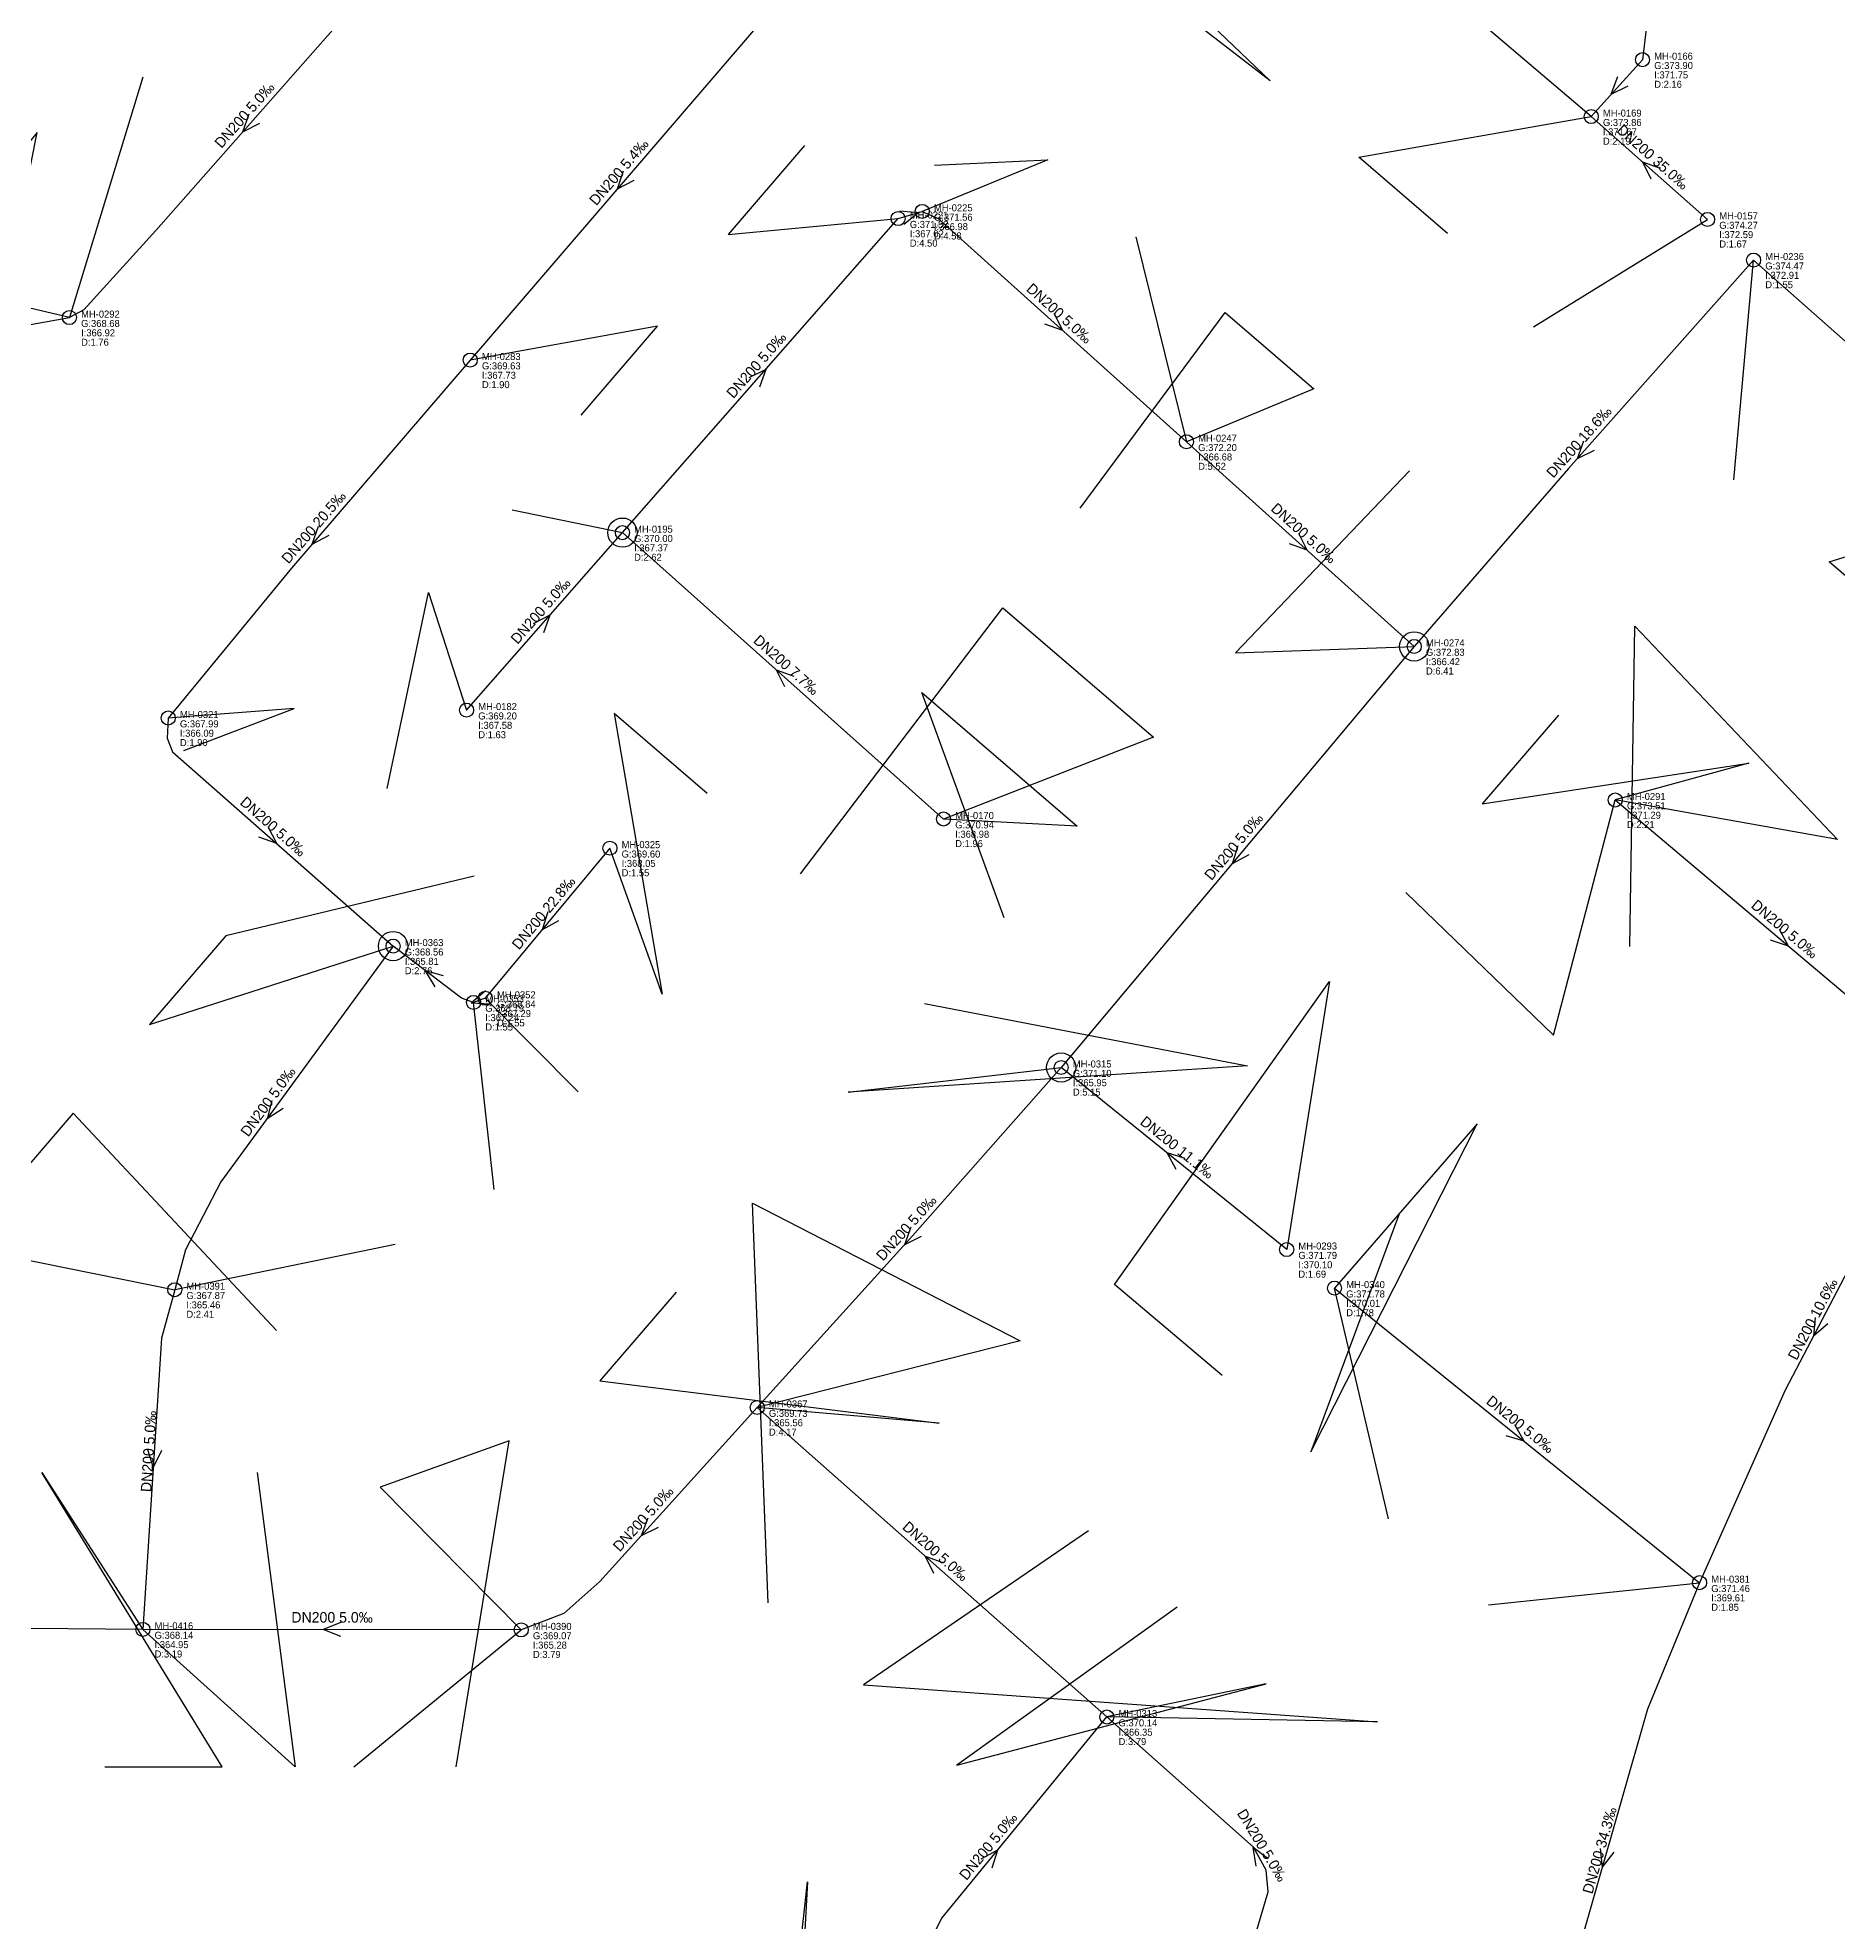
# Model space of a CAD drawing. Header units: metres. Extents: x 449900 to 451990, y 2566732 to 2570847.
# Drawn here: x 451426.2 to 451733.7, y 2569288.6 to 2569610.4 of the extents above; entities that cross this region are included whole.
import ezdxf
from ezdxf.enums import TextEntityAlignment as Align

# ---------------------------------------------------------------- set-up
doc = ezdxf.new("R2010")
doc.units = ezdxf.units.M
for name, color, linetype in [('SEW-DROP', 6, 'Continuous'), ('SEW-LABEL', 2, 'Continuous'), ('SEW-MH', 7, 'Continuous'), ('SEW-MH-LABEL', 8, 'Continuous'), ('SEW-PIPE-DN200', 3, 'Continuous'), ('SEW-RIDER', 8, 'Continuous')]:
    doc.layers.add(name, color=color, linetype=linetype)

msp = doc.modelspace()

# ---------------------------------------------------------------- linework, layer by layer
at = {"layer": 'SEW-DROP'}
for centre in [(451526.05, 2569525.9), (451661.31, 2569506.47), (451486.88, 2569455.28), (451601, 2569434.55)]:
    msp.add_circle(centre, 2.5, dxfattribs=at)
at = {"layer": 'SEW-LABEL'}
for p, q in [((451696.03, 2569603.74), (451694.91, 2569600.71)), ((451697.81, 2569602.13), (451694.91, 2569600.71)), ((451462.26, 2569597.36), (451461.17, 2569594.31)), ((451464.06, 2569595.77), (451461.17, 2569594.31)), ((451526.2, 2569587.63), (451525.15, 2569584.58)), ((451701.8, 2569586.29), (451700.35, 2569589.17)), ((451703.39, 2569588.09), (451700.35, 2569589.17)), ((451528.02, 2569586.07), (451525.15, 2569584.58)), ((451573.43, 2569580.88), (451576.65, 2569580.59)), ((451574.12, 2569578.58), (451576.65, 2569580.59)), ((451599.77, 2569563.37), (451601.2, 2569560.47)), ((451598.16, 2569561.59), (451601.2, 2569560.47)), ((451547.71, 2569552.39), (451550.59, 2569553.85)), ((451549.51, 2569550.81), (451550.59, 2569553.85)), ((451690.22, 2569541.53), (451689.13, 2569538.48)), ((451692.02, 2569539.93), (451689.13, 2569538.48)), ((451474.06, 2569526.96), (451473.01, 2569523.9)), ((451475.88, 2569525.4), (451473.01, 2569523.9)), ((451639.93, 2569524.06), (451642.97, 2569522.95)), ((451641.54, 2569525.84), (451642.97, 2569522.95)), ((451510.85, 2569510.41), (451513.73, 2569511.88)), ((451512.65, 2569508.83), (451513.73, 2569511.88)), ((451553.79, 2569499.55), (451552.35, 2569502.44)), ((451555.39, 2569501.34), (451552.35, 2569502.44)), ((451465.48, 2569475.73), (451466.94, 2569472.85)), ((451463.89, 2569473.93), (451466.94, 2569472.85)), ((451631.2, 2569472.43), (451630.19, 2569469.36)), ((451633.04, 2569470.89), (451630.19, 2569469.36)), ((451513.31, 2569461.11), (451512.32, 2569458.04)), ((451515.16, 2569459.58), (451512.32, 2569458.04)), ((451722.1, 2569456.36), (451725.17, 2569455.35)), ((451723.65, 2569458.2), (451725.17, 2569455.35)), ((451494.06, 2569448.31), (451492.4, 2569451.08)), ((451495.51, 2569450.22), (451492.4, 2569451.08)), ((451502.65, 2569447.65), (451500.21, 2569445.53)), ((451503.44, 2569445.39), (451500.21, 2569445.53)), ((451466.16, 2569428.93), (451465.36, 2569425.8)), ((451468.1, 2569427.52), (451465.36, 2569425.8)), ((451620.67, 2569417.13), (451619.09, 2569419.95)), ((451622.18, 2569419), (451619.09, 2569419.95)), ((451575.32, 2569407.28), (451574.21, 2569404.24)), ((451577.1, 2569405.67), (451574.21, 2569404.24)), ((451729.81, 2569391.86), (451729.48, 2569388.65)), ((451731.93, 2569390.75), (451729.48, 2569388.65)), ((451678.45, 2569373.59), (451680.03, 2569370.77)), ((451444.91, 2569369.3), (451445.92, 2569366.23)), ((451447.31, 2569369.15), (451445.92, 2569366.23)), ((451676.94, 2569371.72), (451680.03, 2569370.77)), ((451530.38, 2569357.6), (451529.26, 2569354.57)), ((451532.16, 2569355.99), (451529.26, 2569354.57)), ((451579.27, 2569348.15), (451577.82, 2569351.04)), ((451580.86, 2569349.95), (451577.82, 2569351.04)), ((451477.96, 2569339.74), (451474.96, 2569338.54)), ((451477.96, 2569337.34), (451474.96, 2569338.54)), ((451634.32, 2569298.14), (451633.79, 2569301.33)), ((451636.37, 2569299.39), (451633.79, 2569301.33)), ((451693.09, 2569301.18), (451693.42, 2569297.96)), ((451587.36, 2569299.37), (451590.19, 2569300.93)), ((451589.22, 2569297.85), (451590.19, 2569300.93)), ((451695.4, 2569300.52), (451693.42, 2569297.96))]:
    msp.add_line(p, q, dxfattribs=at)
at = {"layer": 'SEW-MH'}
for centre in [(451700.3, 2569606.68), (451691.54, 2569596.96), (451577.27, 2569580.77), (451573.15, 2569579.55), (451711.41, 2569579.4), (451719.27, 2569572.45), (451431.59, 2569562.63), (451500.06, 2569555.38), (451622.4, 2569541.43), (451526.05, 2569525.9), (451661.31, 2569506.47), (451448.47, 2569494.24), (451499.43, 2569495.59), (451695.64, 2569480.24), (451580.9, 2569476.99), (451523.92, 2569472.01), (451486.88, 2569455.28), (451500.63, 2569445.67), (451502.63, 2569446.37), (451601, 2569434.55), (451639.52, 2569403.46), (451449.58, 2569396.6), (451647.69, 2569396.87), (451549.08, 2569376.48), (451710.04, 2569346.56), (451444.14, 2569338.58), (451508.77, 2569338.5), (451608.8, 2569323.62)]:
    msp.add_circle(centre, 1.2, dxfattribs=at)
at = {"layer": 'SEW-PIPE-DN200'}
for points in [[(451691.54, 2569596.96), (451638.97, 2569641.64), (451638.2, 2569642.29)], [(451491.92, 2569629.2), (451446.34, 2569577.48), (451434.04, 2569563.96), (451431.59, 2569562.63), (451431.59, 2569562.63)], [(451551.69, 2569616.39), (451550.54, 2569614.11), (451500.06, 2569555.38)], [(451431.59, 2569562.63), (451424.59, 2569564.27), (451373.43, 2569606.78)], [(451700.3, 2569606.68), (451691.54, 2569596.96)], [(451711.41, 2569579.4), (451691.54, 2569596.96)], [(451526.05, 2569525.9), (451573.15, 2569579.55), (451573.15, 2569579.55)], [(451573.15, 2569579.55), (451577.27, 2569580.77)], [(451577.27, 2569580.77), (451577.27, 2569580.77), (451579.97, 2569579.54), (451622.4, 2569541.43)], [(451719.27, 2569572.45), (451687.66, 2569536.84), (451661.31, 2569506.47)], [(451765.84, 2569531.29), (451719.27, 2569572.45)], [(451500.06, 2569555.38), (451469.52, 2569519.84), (451448.47, 2569494.24)], [(451622.4, 2569541.43), (451661.31, 2569506.47)], [(451499.43, 2569495.59), (451526.05, 2569525.9)], [(451580.9, 2569476.99), (451526.05, 2569525.9)], [(451661.31, 2569506.47), (451601, 2569434.55)], [(451448.47, 2569494.24), (451448.47, 2569494.24), (451448.31, 2569490.79), (451449.18, 2569488.49), (451486.88, 2569455.28)], [(451695.64, 2569480.24), (451752.39, 2569432.38)], [(451523.92, 2569472.01), (451502.63, 2569446.37)], [(451486.88, 2569455.28), (451457.48, 2569415.01), (451451.42, 2569403.38), (451449.58, 2569396.6)], [(451500.63, 2569445.67), (451498.56, 2569446.39), (451486.88, 2569455.28)], [(451502.63, 2569446.37), (451500.63, 2569445.67), (451500.63, 2569445.67)], [(451601, 2569434.55), (451575.59, 2569405.78), (451549.08, 2569376.48)], [(451639.52, 2569403.46), (451601, 2569434.55)], [(451752.39, 2569432.38), (451724.64, 2569379.42), (451710.04, 2569346.56)], [(451449.58, 2569396.6), (451447.34, 2569388.3), (451444.14, 2569338.58)], [(451647.69, 2569396.87), (451710.04, 2569346.56)], [(451549.08, 2569376.48), (451522.21, 2569346.78), (451516.02, 2569341.29), (451508.77, 2569338.5)], [(451608.8, 2569323.62), (451549.08, 2569376.48)], [(451710.04, 2569346.56), (451701.15, 2569324.97), (451687.65, 2569277.82), (451680.74, 2569251.22)], [(451444.14, 2569338.58), (451392.95, 2569339.03)], [(451508.77, 2569338.5), (451444.14, 2569338.58)], [(451576.08, 2569272.99), (451576.04, 2569276.31), (451576.69, 2569281.54), (451580.62, 2569289.26), (451608.8, 2569323.62)], [(451628.35, 2569266.6), (451636.37, 2569293.76), (451636.01, 2569297.44), (451633.83, 2569301.37), (451608.8, 2569323.62)]]:
    msp.add_lwpolyline(points, dxfattribs=at)
at = {"layer": 'SEW-RIDER'}
for points in [[(451705.38, 2569649.33), (451700.3, 2569606.68)], [(451620.44, 2569618.68), (451636.68, 2569603.06), (451598.65, 2569632.47), (451638.2, 2569642.29)], [(451444.11, 2569603.7), (451431.59, 2569562.63)], [(451414.98, 2569538.4), (451426.06, 2569594.22), (451394.51, 2569556.01), (451431.59, 2569562.63)], [(451667, 2569576.98), (451651.84, 2569590.02), (451691.54, 2569596.96)], [(451557.18, 2569592), (451544.14, 2569576.84), (451573.15, 2569579.55)], [(451579.34, 2569588.69), (451598.7, 2569589.57), (451577.27, 2569580.77)], [(451681.67, 2569561.07), (451711.41, 2569579.4)], [(451613.74, 2569576.4), (451622.4, 2569541.43)], [(451715.9, 2569534.92), (451719.27, 2569572.45)], [(451604.24, 2569530.07), (451629.02, 2569563.49), (451644.18, 2569550.45), (451622.4, 2569541.43)], [(451519.01, 2569545.99), (451532.05, 2569561.15), (451500.06, 2569555.38)], [(451780.81, 2569556.78), (451747.36, 2569507.86), (451732.2, 2569520.9), (451765.84, 2569531.29)], [(451660.48, 2569536.43), (451630.75, 2569505.36), (451661.31, 2569506.47)], [(451507.21, 2569529.77), (451526.05, 2569525.9)], [(451485.88, 2569482.18), (451492.93, 2569515.67), (451499.43, 2569495.59)], [(451556.46, 2569467.63), (451591.03, 2569513.08), (451616.75, 2569490.95), (451580.9, 2569476.99)], [(451698.13, 2569455.24), (451698.99, 2569509.9), (451733.63, 2569473.51), (451695.64, 2569480.24)], [(451591.26, 2569460.13), (451577.18, 2569498.61), (451603.71, 2569475.79), (451580.9, 2569476.99)], [(451451.13, 2569488.67), (451469.96, 2569495.87), (451448.47, 2569494.24)], [(451540.54, 2569481.32), (451524.62, 2569495.01), (451532.84, 2569447.06), (451523.92, 2569472.01)], [(451685.95, 2569494.74), (451672.91, 2569479.58), (451718.47, 2569486.55), (451695.64, 2569480.24)], [(451659.87, 2569464.42), (451685.09, 2569440.08), (451695.64, 2569480.24)], [(451500.71, 2569467.21), (451458.34, 2569457.06), (451445.3, 2569441.9), (451486.88, 2569455.28)], [(451628.49, 2569381.93), (451610.11, 2569397.5), (451646.83, 2569449.26), (451639.52, 2569403.46)], [(451518.49, 2569430.38), (451502.63, 2569446.37)], [(451504.14, 2569413.7), (451500.63, 2569445.67)], [(451577.63, 2569445.47), (451632.84, 2569434.85), (451564.59, 2569430.31), (451601, 2569434.55)], [(451466.95, 2569389.63), (451432.26, 2569426.74), (451412.72, 2569404.02), (451449.58, 2569396.6)], [(451658.69, 2569409.38), (451643.65, 2569368.89), (451672.05, 2569424.92), (451647.69, 2569396.87)], [(451550.94, 2569343.13), (451548.29, 2569411.36), (451594.02, 2569387.85), (451549.08, 2569376.48)], [(451487.23, 2569404.3), (451449.58, 2569396.6)], [(451535.26, 2569396.2), (451522.22, 2569381.04), (451580.14, 2569373.82), (451549.08, 2569376.48)], [(451656.91, 2569357.48), (451647.69, 2569396.87)], [(451497.66, 2569315.11), (451506.73, 2569370.78), (451484.66, 2569362.89), (451508.77, 2569338.5)], [(451437.66, 2569315.11), (451457.66, 2569315.11), (451426.91, 2569365.39), (451444.14, 2569338.58)], [(451463.66, 2569365.39), (451470.16, 2569315.11), (451444.14, 2569338.58)], [(451605.67, 2569355.4), (451567.24, 2569329.11), (451655.06, 2569322.79), (451608.8, 2569323.62)], [(451673.97, 2569342.8), (451710.04, 2569346.56)], [(451620.83, 2569342.36), (451583.16, 2569315.41), (451635.99, 2569329.31), (451608.8, 2569323.62)], [(451480.16, 2569315.11), (451508.77, 2569338.5)], [(451554.66, 2569267.88), (451557.66, 2569295.48), (451554.66, 2569240.38), (451576.08, 2569272.99)]]:
    msp.add_lwpolyline(points, dxfattribs=at)

# ---------------------------------------------------------------- texts
at = {"layer": 'SEW-LABEL'}
for s, rotation, p in [('DN200 5.0‰', 48.6158, (451462.17, 2569596.64)), ('DN200 35.0‰', 318.5286, (451701.47, 2569589.38)), ('DN200 5.4‰', 49.3245, (451526.13, 2569586.91)), ('DN200 5.0‰', -41.9351, (451600.08, 2569562.68)), ('DN200 5.0‰', 48.7115, (451549.6, 2569553.92)), ('DN200 18.6‰', 48.4091, (451690.12, 2569540.81)), ('DN200 20.5‰', 49.3245, (451473.99, 2569526.24)), ('DN200 5.0‰', -41.9351, (451641.85, 2569525.15)), ('DN200 5.0‰', 48.7115, (451512.74, 2569511.95)), ('DN200 7.7‰', 318.2741, (451553.47, 2569502.64)), ('DN200 5.0‰', -41.3747, (451465.81, 2569475.04)), ('DN200 5.0‰', 50.0177, (451631.15, 2569471.71)), ('DN200 22.8‰', 50.2811, (451513.27, 2569460.39)), ('DN200 5.0‰', -40.143, (451724.02, 2569457.51)), ('DN200 5.0‰', 53.8723, (451466.24, 2569428.21)), ('DN200 11.1‰', 321.0975, (451620.26, 2569420.21)), ('DN200 5.0‰', 48.108, (451575.21, 2569406.56)), ('DN200 10.6‰', 62.3459, (451730.17, 2569391.17)), ('DN200 5.0‰', -38.9025, (451678.86, 2569372.91)), ('DN200 5.0‰', 86.3274, (451446.01, 2569368.93)), ('DN200 5.0‰', 47.8601, (451530.26, 2569356.88)), ('DN200 5.0‰', 318.4902, (451578.94, 2569351.25)), ('DN200 5.0‰', 359.9313, (451476.46, 2569339.74)), ('DN200 5.0‰', 301.276, (451634.57, 2569301.25)), ('DN200 34.3‰', 74.0293, (451693.83, 2569300.61)), ('DN200 5.0‰', 50.6396, (451589.24, 2569300.97))]:
    msp.add_text(s, height=1.8, rotation=rotation, dxfattribs=at).set_placement(p, align=Align.CENTER)
at = {"layer": 'SEW-MH-LABEL'}
for s, p in [('MH-0166', (451702.3, 2569606.68)), ('G:373.90', (451702.3, 2569605.08)), ('I:371.75', (451702.3, 2569603.48)), ('D:2.16', (451702.3, 2569601.88)), ('MH-0169', (451693.54, 2569596.96)), ('G:373.86', (451693.54, 2569595.36)), ('I:371.67', (451693.54, 2569593.76)), ('D:2.19', (451693.54, 2569592.16)), ('MH-0225', (451579.27, 2569580.77)), ('G:371.52', (451575.15, 2569577.95)), ('MH-0221', (451575.15, 2569579.55)), ('G:371.56', (451579.27, 2569579.17)), ('I:366.98', (451579.27, 2569577.57)), ('G:374.27', (451713.41, 2569577.8)), ('MH-0157', (451713.41, 2569579.4)), ('D:4.50', (451575.15, 2569574.75)), ('I:367.02', (451575.15, 2569576.35)), ('D:4.58', (451579.27, 2569575.97)), ('D:1.67', (451713.41, 2569574.6)), ('I:372.59', (451713.41, 2569576.2)), ('G:374.47', (451721.27, 2569570.85)), ('MH-0236', (451721.27, 2569572.45)), ('D:1.55', (451721.27, 2569567.65)), ('I:372.91', (451721.27, 2569569.25)), ('G:368.68', (451433.59, 2569561.03)), ('MH-0292', (451433.59, 2569562.63)), ('D:1.76', (451433.59, 2569557.83)), ('I:366.92', (451433.59, 2569559.43)), ('MH-0283', (451502.06, 2569555.38)), ('G:369.63', (451502.06, 2569553.78)), ('I:367.73', (451502.06, 2569552.18)), ('D:1.90', (451502.06, 2569550.58)), ('MH-0247', (451624.4, 2569541.43)), ('G:372.20', (451624.4, 2569539.83)), ('I:366.68', (451624.4, 2569538.23)), ('D:5.52', (451624.4, 2569536.63)), ('MH-0195', (451528.05, 2569525.9)), ('G:370.00', (451528.05, 2569524.3)), ('I:367.37', (451528.05, 2569522.7)), ('D:2.62', (451528.05, 2569521.1)), ('MH-0274', (451663.31, 2569506.47)), ('G:372.83', (451663.31, 2569504.87)), ('I:366.42', (451663.31, 2569503.27)), ('D:6.41', (451663.31, 2569501.67)), ('MH-0321', (451450.47, 2569494.24)), ('G:369.20', (451501.43, 2569493.99)), ('MH-0182', (451501.43, 2569495.59)), ('G:367.99', (451450.47, 2569492.64)), ('I:366.09', (451450.47, 2569491.04)), ('D:1.63', (451501.43, 2569490.79)), ('I:367.58', (451501.43, 2569492.39)), ('D:1.90', (451450.47, 2569489.44)), ('MH-0291', (451697.64, 2569480.24)), ('MH-0170', (451582.9, 2569476.99)), ('G:373.51', (451697.64, 2569478.64)), ('I:371.29', (451697.64, 2569477.04)), ('G:370.94', (451582.9, 2569475.39)), ('I:368.98', (451582.9, 2569473.79)), ('D:2.21', (451697.64, 2569475.44)), ('G:369.60', (451525.92, 2569470.41)), ('MH-0325', (451525.92, 2569472.01)), ('D:1.96', (451582.9, 2569472.19)), ('D:1.55', (451525.92, 2569467.21)), ('I:368.05', (451525.92, 2569468.81)), ('MH-0363', (451488.88, 2569455.28)), ('G:368.56', (451488.88, 2569453.68)), ('I:365.81', (451488.88, 2569452.08)), ('D:2.76', (451488.88, 2569450.48)), ('MH-0353', (451502.63, 2569445.67)), ('G:368.84', (451504.63, 2569444.77)), ('MH-0352', (451504.63, 2569446.37)), ('G:368.79', (451502.63, 2569444.07)), ('I:367.24', (451502.63, 2569442.47)), ('D:1.55', (451504.63, 2569441.57)), ('I:367.29', (451504.63, 2569443.17)), ('D:1.55', (451502.63, 2569440.87)), ('G:371.10', (451603, 2569432.95)), ('MH-0315', (451603, 2569434.55)), ('D:5.15', (451603, 2569429.75)), ('I:365.95', (451603, 2569431.35)), ('MH-0293', (451641.52, 2569403.46)), ('G:371.79', (451641.52, 2569401.86)), ('I:370.10', (451641.52, 2569400.26)), ('MH-0391', (451451.58, 2569396.6)), ('D:1.69', (451641.52, 2569398.66)), ('MH-0340', (451649.69, 2569396.87)), ('G:367.87', (451451.58, 2569395)), ('I:365.46', (451451.58, 2569393.4)), ('G:371.78', (451649.69, 2569395.27)), ('I:370.01', (451649.69, 2569393.67)), ('D:2.41', (451451.58, 2569391.8)), ('D:1.78', (451649.69, 2569392.07)), ('G:369.73', (451551.08, 2569374.88)), ('MH-0367', (451551.08, 2569376.48)), ('D:4.17', (451551.08, 2569371.68)), ('I:365.56', (451551.08, 2569373.28)), ('G:371.46', (451712.04, 2569344.96)), ('MH-0381', (451712.04, 2569346.56)), ('D:1.85', (451712.04, 2569341.76)), ('I:369.61', (451712.04, 2569343.36)), ('MH-0416', (451446.14, 2569338.58)), ('MH-0390', (451510.77, 2569338.5)), ('G:368.14', (451446.14, 2569336.98)), ('I:364.95', (451446.14, 2569335.38)), ('G:369.07', (451510.77, 2569336.9)), ('I:365.28', (451510.77, 2569335.3)), ('D:3.19', (451446.14, 2569333.78)), ('D:3.79', (451510.77, 2569333.7)), ('MH-0313', (451610.8, 2569323.62)), ('G:370.14', (451610.8, 2569322.02)), ('I:366.35', (451610.8, 2569320.42)), ('D:3.79', (451610.8, 2569318.82))]:
    msp.add_text(s, height=1.2, dxfattribs=at).set_placement(p)

doc.saveas('drawing.dxf')
